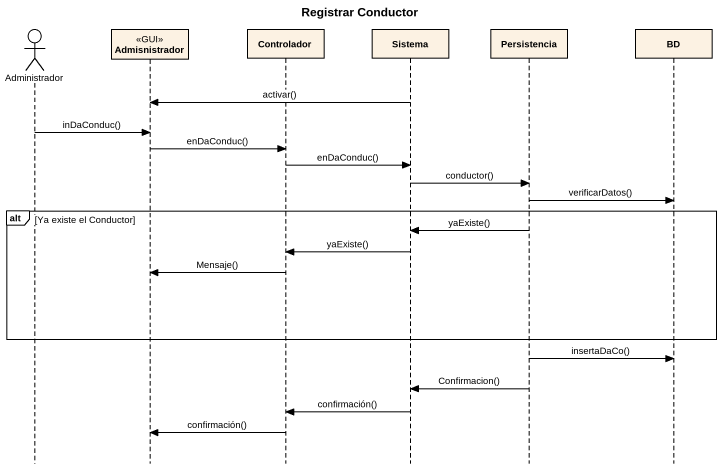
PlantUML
@startuml
title Registrar Conductor
hide footbox
actor Administrador
participant Admisnistrador <<GUI>>
participant Controlador
participant Sistema
participant Persistencia
participant BD

Sistema -> Admisnistrador : activar()
Administrador -> Admisnistrador : inDaConduc()
Admisnistrador -> Controlador : enDaConduc()
Controlador -> Sistema : enDaConduc()
Sistema -> Persistencia : conductor()
Persistencia -> BD : verificarDatos()
alt Ya existe el Conductor
  Persistencia -> Sistema : yaExiste()
  Sistema -> Controlador : yaExiste()
  Controlador -> Admisnistrador : Mensaje()
end
Persistencia -> BD : insertaDaCo()
Persistencia -> Sistema : Confirmacion()
Sistema -> Controlador : confirmación()
Controlador -> Admisnistrador : confirmación()
@enduml
